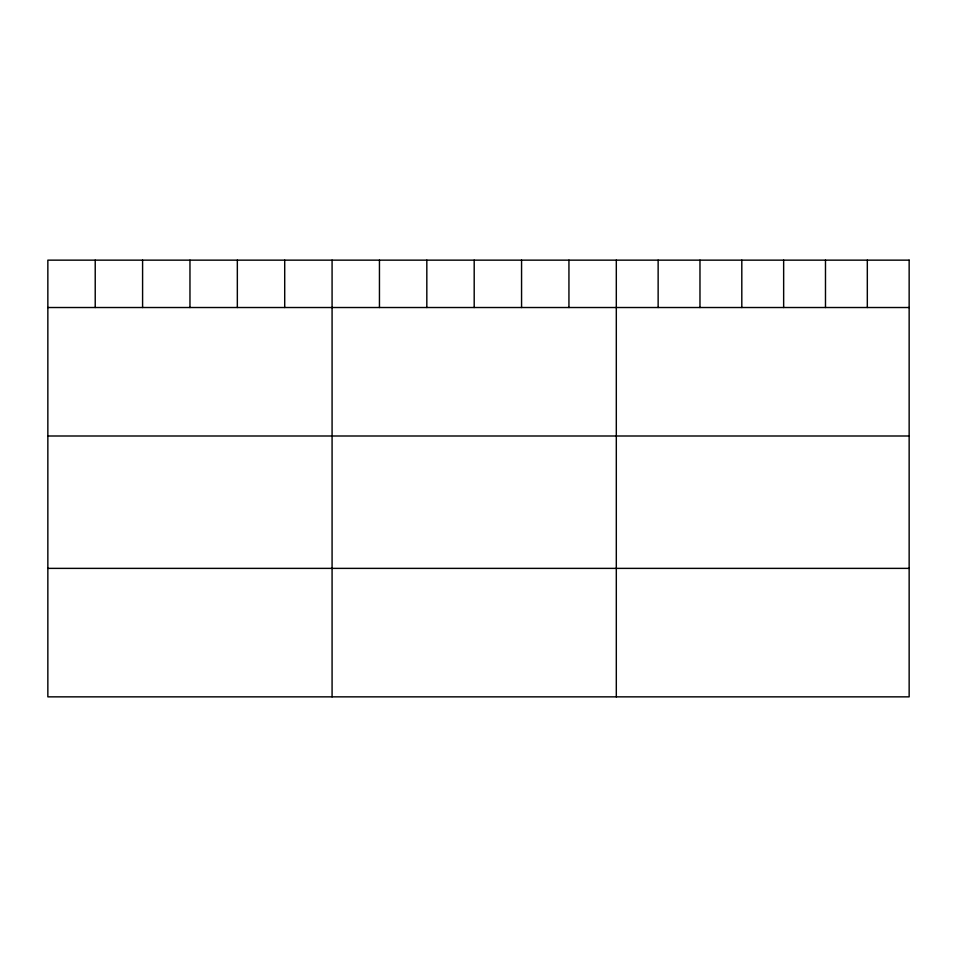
<?xml version="1.0" encoding="UTF-8"?>
<svg xmlns="http://www.w3.org/2000/svg" width="957" height="957" viewBox="0 0 957 957"><rect width="100%" height="100%" fill="white"/><g stroke="black" fill="none" stroke-linecap="round" stroke-linejoin="round"><path stroke-width="1.44" d="M47.85 307.52L909.15 307.52M47.85 435.997L909.15 435.997M47.85 568.374L909.15 568.374M867.317 260.148L867.317 307.52M825.484 260.148L825.484 307.52M783.651 260.148L783.651 307.52M741.807 260.148L741.807 307.52M699.974 260.148L699.974 307.52M658.141 260.148L658.141 307.52M616.308 260.148L616.308 696.852M568.937 260.148L568.937 307.52M521.565 260.148L521.565 307.52M474.193 260.148L474.193 307.52M426.822 260.148L426.822 307.52M379.45 260.148L379.45 307.52M332.079 260.148L332.079 696.852M284.707 260.148L284.707 307.52M237.336 260.148L237.336 307.52M189.965 260.148L189.965 307.52M142.593 260.148L142.593 307.52M95.221 260.148L95.221 307.52M909.15 260.148L47.85 260.148L47.85 696.852L909.15 696.852L909.15 260.148"/></g></svg>
